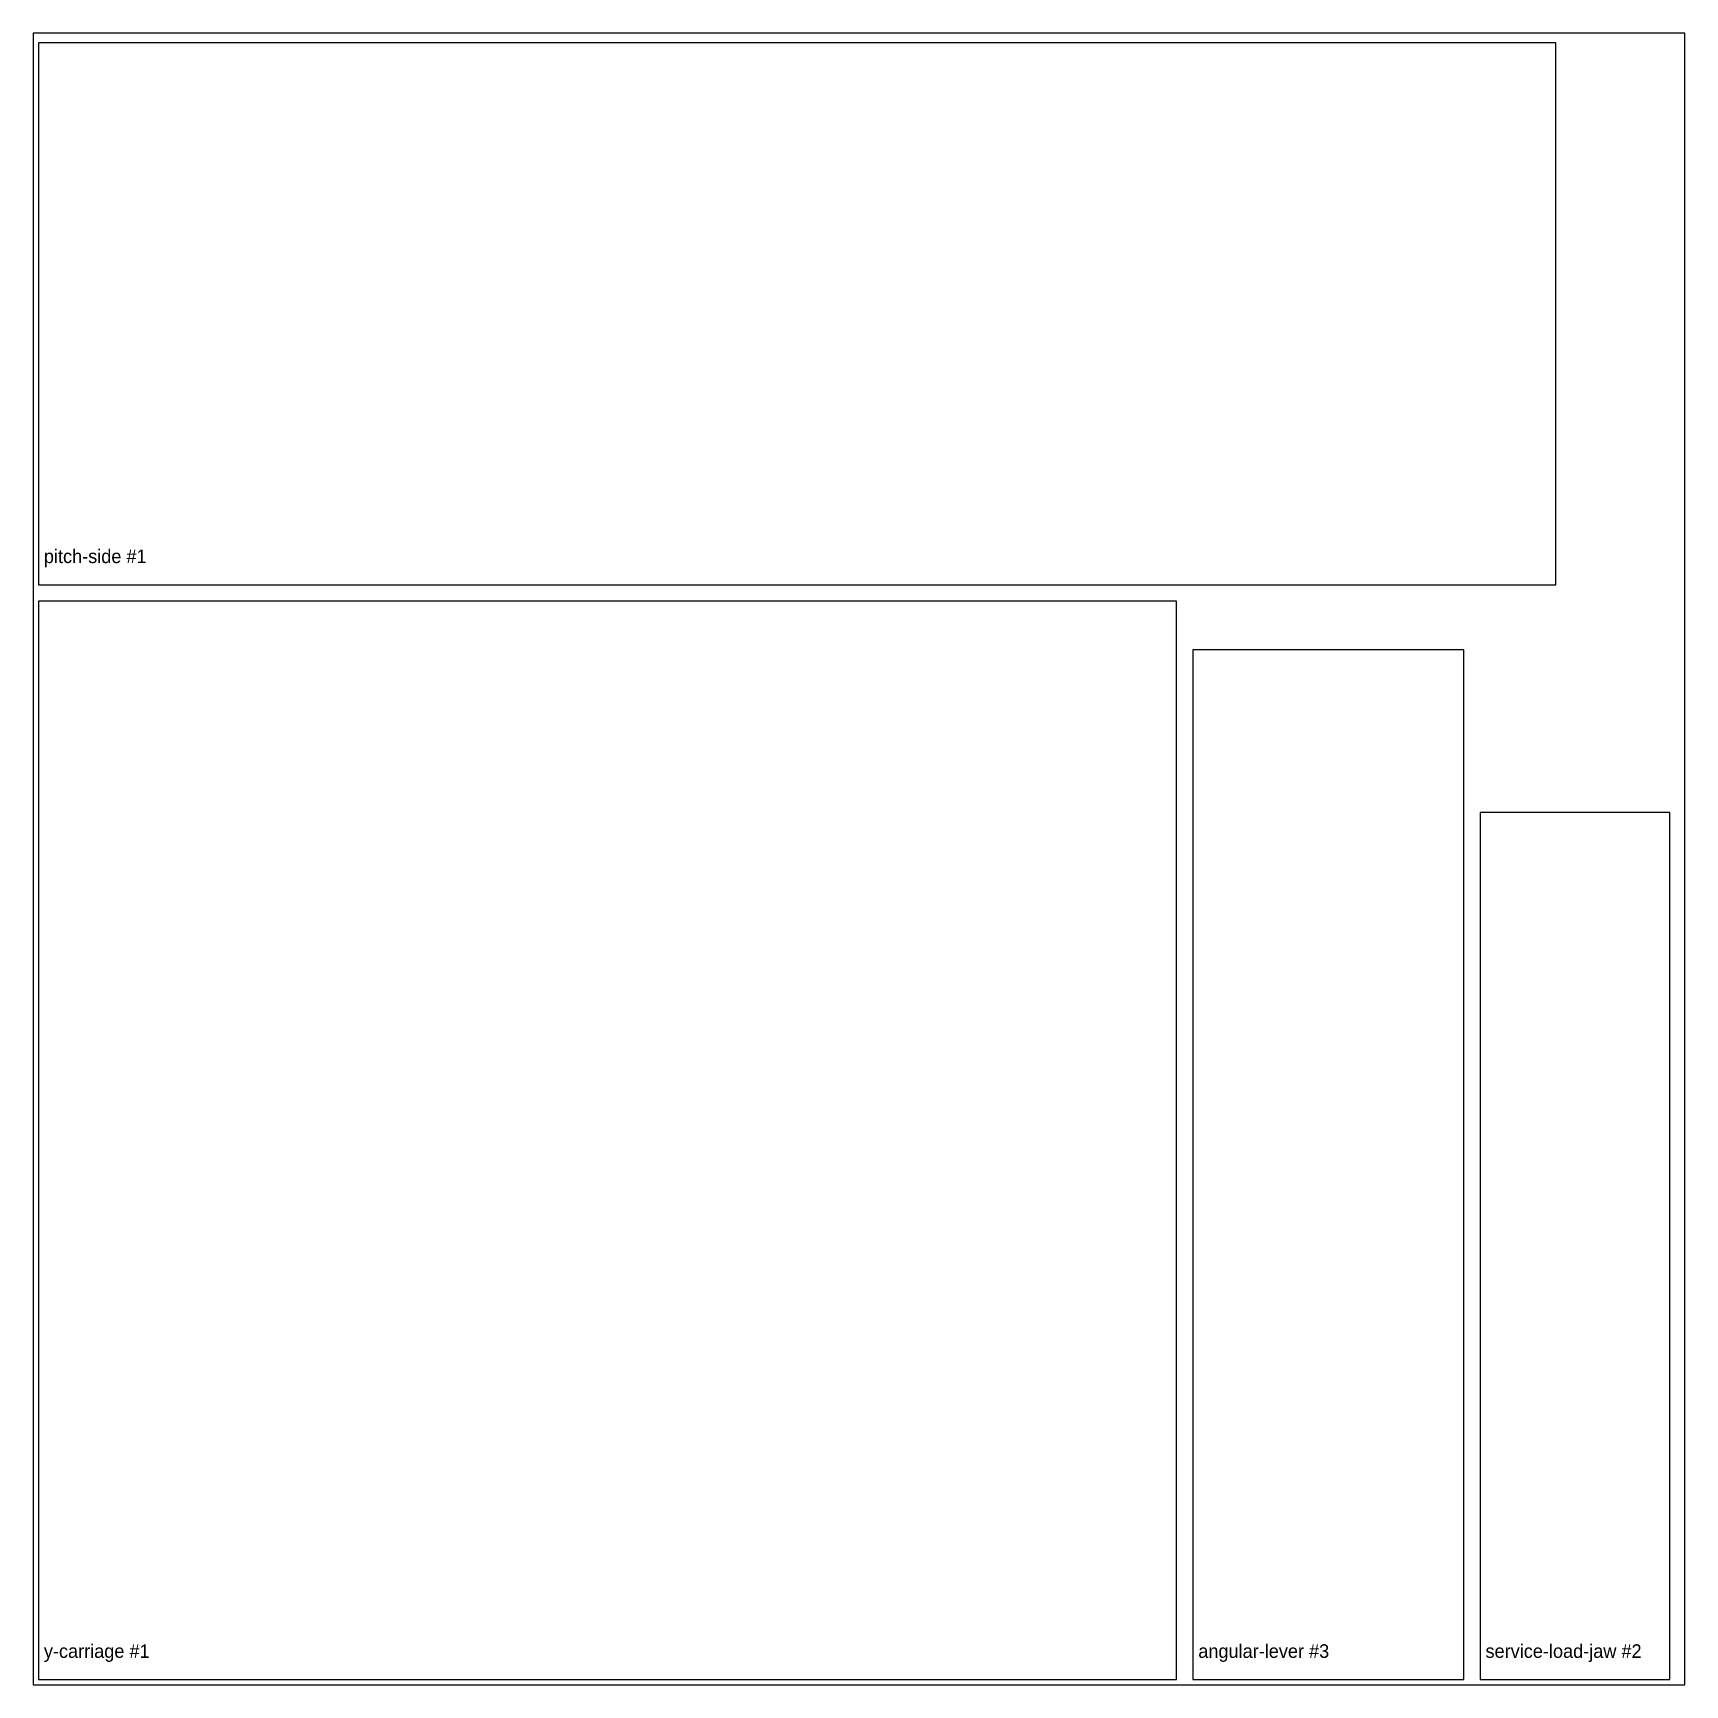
# Model space of a CAD drawing. Header units: millimetres. Extents: x 0 to 305, y 0 to 305.
import ezdxf

# ---------------------------------------------------------------- set-up
doc = ezdxf.new("R2010")
doc.units = ezdxf.units.MM

msp = doc.modelspace()

# ---------------------------------------------------------------- linework, layer by layer
for points in [[(0, 0), (304.8, 0), (304.8, 304.8), (0, 304.8)], [(1, 203), (281, 203), (281, 303), (1, 303)], [(1, 1), (211, 1), (211, 200), (1, 200)], [(214, 1), (264, 1), (264, 191), (214, 191)], [(267, 1), (302, 1), (302, 161), (267, 161)]]:
    msp.add_lwpolyline(points, close=True)

# ---------------------------------------------------------------- texts
for s, p in [('pitch-side #1', (2, 207)), ('y-carriage #1', (2, 5)), ('angular-lever #3', (215, 5)), ('service-load-jaw #2', (268, 5))]:
    msp.add_text(s, height=2.5).set_placement(p)

doc.saveas('drawing.dxf')
